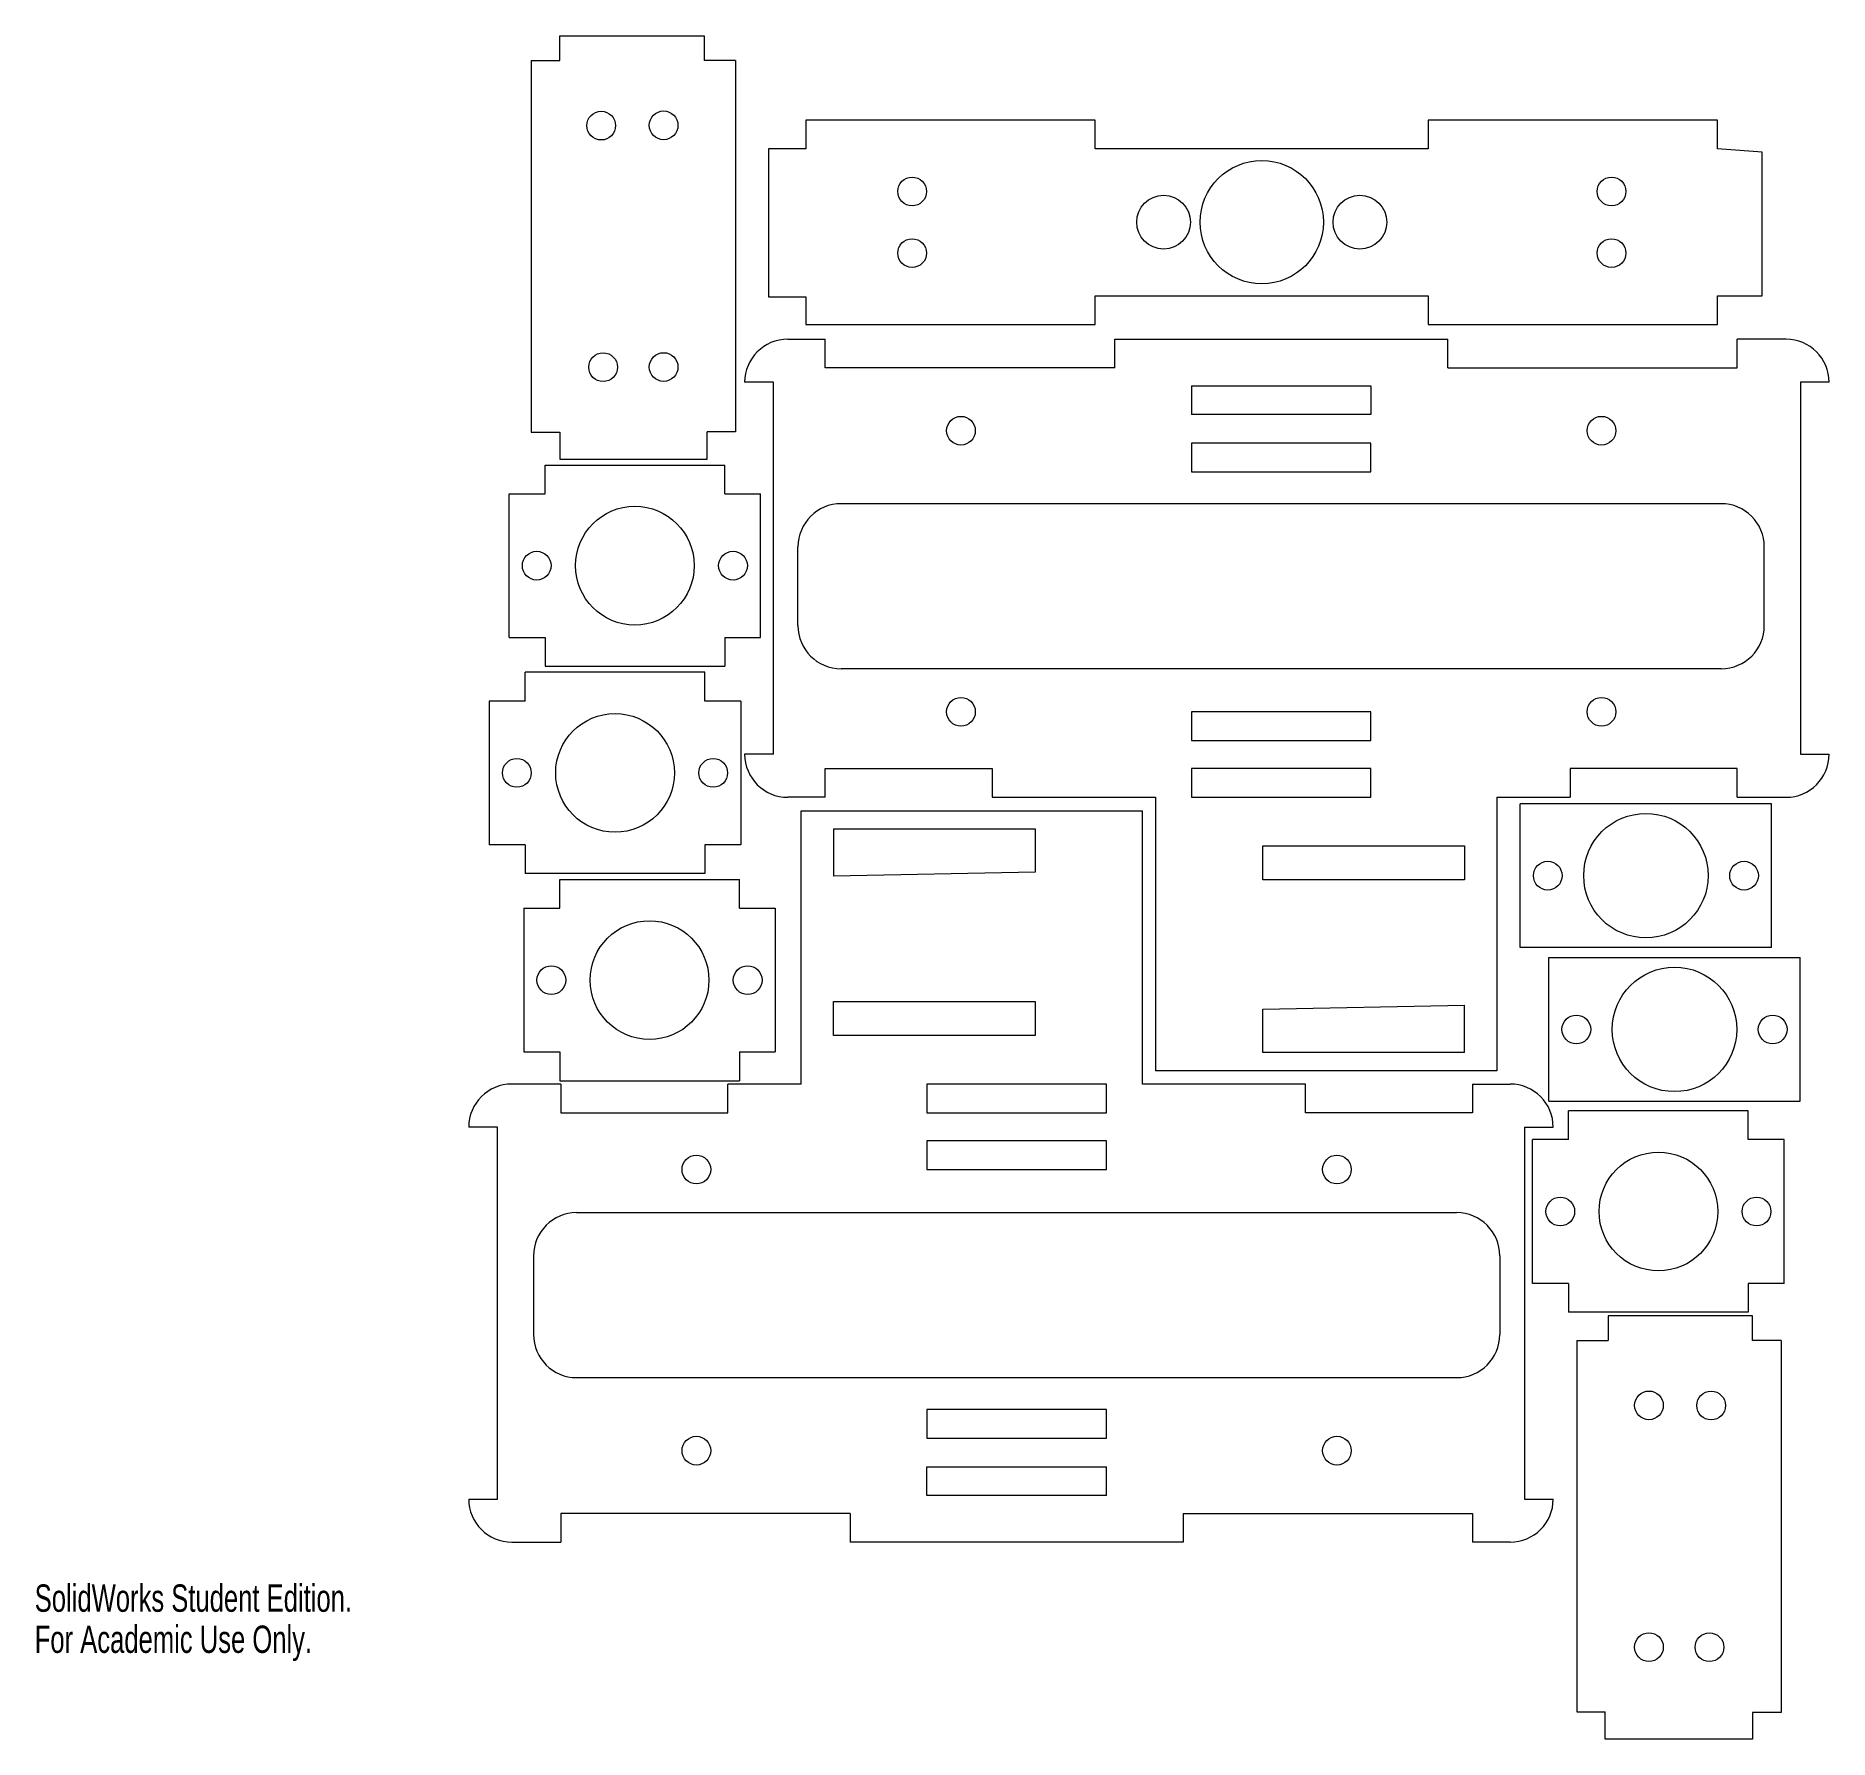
# Model space of a CAD drawing. Header units: inches. Extents: x 0 to 12.5, y -0.5 to 11.3.
import ezdxf

# ---------------------------------------------------------------- set-up
doc = ezdxf.new("R2010")
doc.units = ezdxf.units.IN
doc.header["$MEASUREMENT"] = 0
doc.styles.add('SLDTEXTSTYLE0', font='TXT', dxfattribs={"width": 0.7})

msp = doc.modelspace()

# ---------------------------------------------------------------- linework, layer by layer
at = {"color": 7, "linetype": 'Continuous', "lineweight": 15}
for p, q in [((3.655, 11.306), (4.658, 11.306)), ((3.655, 11.136), (3.655, 11.306)), ((4.658, 11.306), (4.658, 11.136)), ((3.455, 11.136), (3.655, 11.136)), ((3.455, 11.136), (3.455, 8.548)), ((4.877, 11.136), (4.658, 11.136)), ((4.877, 11.136), (4.877, 8.551)), ((5.366, 10.721), (5.366, 10.521)), ((7.38, 10.721), (5.366, 10.721)), ((7.38, 10.521), (7.38, 10.721)), ((9.697, 10.721), (9.697, 10.521)), ((11.71, 10.721), (9.697, 10.721)), ((11.71, 10.521), (11.71, 10.721)), ((5.105, 10.521), (5.105, 9.49)), ((5.366, 10.521), (5.105, 10.521)), ((9.697, 10.521), (7.38, 10.521)), ((12.019, 10.497), (11.71, 10.521)), ((12.019, 9.498), (12.019, 10.497)), ((5.105, 9.49), (5.366, 9.49)), ((5.366, 9.49), (5.366, 9.298)), ((7.38, 9.498), (9.697, 9.498)), ((7.38, 9.298), (7.38, 9.498)), ((9.697, 9.498), (9.697, 9.298)), ((11.71, 9.498), (12.019, 9.498)), ((11.71, 9.298), (11.71, 9.498)), ((5.366, 9.298), (7.38, 9.298)), ((9.697, 9.298), (11.71, 9.298)), ((5.24, 9.196), (5.501, 9.196)), ((5.501, 8.996), (5.501, 9.196)), ((7.515, 9.196), (9.832, 9.196)), ((7.515, 8.996), (7.515, 9.196)), ((9.832, 8.996), (9.832, 9.196)), ((12.186, 9.196), (11.845, 9.196)), ((11.845, 8.996), (11.845, 9.196)), ((7.515, 8.996), (5.501, 8.996)), ((9.832, 8.996), (11.845, 8.996)), ((5.14, 8.896), (4.94, 8.896)), ((5.14, 6.308), (5.14, 8.896)), ((8.048, 8.872), (8.048, 8.672)), ((8.048, 8.872), (9.298, 8.872)), ((9.298, 8.872), (9.298, 8.672)), ((12.286, 8.896), (12.286, 6.308)), ((12.486, 8.896), (12.286, 8.896)), ((9.298, 8.672), (8.048, 8.672)), ((3.455, 8.548), (3.655, 8.548)), ((3.655, 8.548), (3.655, 8.361)), ((4.877, 8.551), (4.68, 8.551)), ((4.68, 8.361), (4.68, 8.551)), ((3.655, 8.361), (4.68, 8.361)), ((8.048, 8.472), (8.048, 8.272)), ((9.298, 8.472), (8.048, 8.472)), ((9.298, 8.272), (9.298, 8.472)), ((3.551, 8.12), (3.551, 8.32)), ((3.551, 8.32), (4.801, 8.32)), ((4.801, 8.12), (4.801, 8.32)), ((8.048, 8.272), (9.298, 8.272)), ((3.301, 7.12), (3.301, 8.12)), ((3.301, 8.12), (3.551, 8.12)), ((4.801, 8.12), (5.051, 8.12)), ((5.051, 7.12), (5.051, 8.12)), ((11.735, 8.051), (5.611, 8.051)), ((5.311, 7.203), (5.311, 7.751)), ((12.035, 7.203), (12.035, 7.751)), ((3.301, 7.12), (3.551, 7.12)), ((3.551, 7.12), (3.551, 6.92)), ((4.801, 7.12), (5.051, 7.12)), ((4.801, 7.12), (4.801, 6.92)), ((4.663, 6.878), (3.413, 6.878)), ((3.413, 6.678), (3.413, 6.878)), ((3.551, 6.92), (4.801, 6.92)), ((4.663, 6.678), (4.663, 6.878)), ((11.735, 6.903), (5.611, 6.903)), ((3.163, 6.678), (3.163, 5.678)), ((3.413, 6.678), (3.163, 6.678)), ((4.913, 6.678), (4.663, 6.678)), ((4.913, 6.678), (4.913, 5.678)), ((8.048, 6.603), (8.048, 6.403)), ((9.298, 6.603), (8.048, 6.603)), ((9.298, 6.403), (9.298, 6.603)), ((8.048, 6.403), (9.298, 6.403)), ((5.14, 6.308), (4.94, 6.308)), ((12.286, 6.308), (12.486, 6.308)), ((5.501, 6.008), (5.501, 6.208)), ((5.501, 6.208), (6.663, 6.208)), ((6.663, 6.208), (6.663, 6.008)), ((8.048, 6.208), (8.048, 6.008)), ((9.298, 6.208), (8.048, 6.208)), ((9.298, 6.008), (9.298, 6.208)), ((10.684, 6.208), (10.684, 6.008)), ((11.845, 6.208), (10.684, 6.208)), ((11.845, 6.008), (11.845, 6.208)), ((5.501, 6.008), (5.24, 6.008)), ((6.663, 6.008), (7.798, 6.008)), ((7.798, 6.008), (7.798, 4.106)), ((8.048, 6.008), (9.298, 6.008)), ((10.173, 6.008), (10.173, 4.106)), ((10.173, 6.008), (10.684, 6.008)), ((11.845, 6.008), (12.186, 6.008)), ((5.333, 5.915), (7.708, 5.915)), ((5.333, 4.013), (5.333, 5.915)), ((7.708, 4.013), (7.708, 5.915)), ((12.086, 5.963), (10.336, 5.963)), ((10.336, 4.963), (10.336, 5.963)), ((12.086, 4.963), (12.086, 5.963)), ((5.558, 5.788), (5.558, 5.459)), ((5.558, 5.788), (6.961, 5.788)), ((6.961, 5.788), (6.961, 5.487)), ((3.413, 5.678), (3.163, 5.678)), ((3.413, 5.678), (3.413, 5.478)), ((4.913, 5.678), (4.663, 5.678)), ((4.663, 5.678), (4.663, 5.478)), ((8.545, 5.434), (8.545, 5.671)), ((8.545, 5.671), (9.948, 5.671)), ((9.948, 5.671), (9.948, 5.434)), ((4.663, 5.478), (3.413, 5.478)), ((3.653, 5.436), (4.903, 5.436)), ((3.653, 5.236), (3.653, 5.436)), ((4.903, 5.236), (4.903, 5.436)), ((6.961, 5.487), (5.558, 5.459)), ((9.948, 5.434), (8.545, 5.434)), ((3.403, 5.236), (3.403, 4.236)), ((3.403, 5.236), (3.653, 5.236)), ((4.903, 5.236), (5.153, 5.236)), ((5.153, 5.236), (5.153, 4.236)), ((12.086, 4.963), (10.336, 4.963)), ((10.535, 3.893), (10.535, 4.893)), ((10.535, 4.893), (12.285, 4.893)), ((12.285, 3.893), (12.285, 4.893)), ((5.558, 4.35), (5.558, 4.587)), ((5.558, 4.587), (6.961, 4.587)), ((6.961, 4.587), (6.961, 4.35)), ((8.545, 4.534), (9.948, 4.562)), ((8.545, 4.233), (8.545, 4.534)), ((9.948, 4.233), (9.948, 4.562)), ((6.961, 4.35), (5.558, 4.35)), ((3.403, 4.236), (3.653, 4.236)), ((3.653, 4.236), (3.653, 4.036)), ((4.903, 4.236), (5.153, 4.236)), ((4.903, 4.236), (4.903, 4.036)), ((9.948, 4.233), (8.545, 4.233)), ((3.661, 4.013), (3.32, 4.013)), ((3.653, 4.036), (4.903, 4.036)), ((3.661, 4.013), (3.661, 3.813)), ((5.333, 4.013), (4.822, 4.013)), ((4.822, 3.813), (4.822, 4.013)), ((7.458, 4.013), (6.208, 4.013)), ((6.208, 4.013), (6.208, 3.813)), ((7.458, 3.813), (7.458, 4.013)), ((8.843, 4.013), (7.708, 4.013)), ((10.173, 4.106), (7.798, 4.106)), ((8.843, 3.813), (8.843, 4.013)), ((10.005, 4.013), (10.266, 4.013)), ((10.005, 4.013), (10.005, 3.813)), ((10.535, 3.893), (12.285, 3.893)), ((3.661, 3.813), (4.822, 3.813)), ((6.208, 3.813), (7.458, 3.813)), ((10.005, 3.813), (8.843, 3.813)), ((11.923, 3.826), (10.673, 3.826)), ((10.673, 3.626), (10.673, 3.826)), ((11.923, 3.626), (11.923, 3.826)), ((3.22, 3.713), (3.02, 3.713)), ((3.22, 1.125), (3.22, 3.713)), ((10.366, 3.713), (10.366, 1.125)), ((10.366, 3.713), (10.566, 3.713)), ((10.673, 3.626), (10.423, 3.626)), ((10.423, 2.626), (10.423, 3.626)), ((12.173, 3.626), (11.923, 3.626)), ((12.173, 2.626), (12.173, 3.626)), ((7.458, 3.618), (6.208, 3.618)), ((6.208, 3.618), (6.208, 3.418)), ((7.458, 3.418), (7.458, 3.618)), ((6.208, 3.418), (7.458, 3.418)), ((3.771, 3.118), (9.894, 3.118)), ((3.471, 2.818), (3.471, 2.27)), ((10.194, 2.818), (10.194, 2.27)), ((10.673, 2.626), (10.423, 2.626)), ((10.673, 2.626), (10.673, 2.426)), ((11.923, 2.626), (11.923, 2.426)), ((12.173, 2.626), (11.923, 2.626)), ((11.923, 2.426), (10.673, 2.426)), ((10.949, 2.4), (10.949, 2.229)), ((11.953, 2.4), (10.949, 2.4)), ((11.953, 2.229), (11.953, 2.4)), ((10.73, 2.229), (10.73, -0.356)), ((10.73, 2.229), (10.949, 2.229)), ((12.153, 2.229), (11.953, 2.229)), ((12.153, 2.229), (12.153, -0.359)), ((3.771, 1.97), (9.894, 1.97)), ((6.208, 1.749), (6.208, 1.549)), ((7.458, 1.749), (6.208, 1.749)), ((7.458, 1.549), (7.458, 1.749)), ((6.208, 1.549), (7.458, 1.549)), ((6.208, 1.149), (6.208, 1.349)), ((6.208, 1.349), (7.458, 1.349)), ((7.458, 1.149), (7.458, 1.349)), ((3.02, 1.125), (3.22, 1.125)), ((7.458, 1.149), (6.208, 1.149)), ((10.366, 1.125), (10.566, 1.125)), ((3.661, 1.025), (3.661, 0.825)), ((5.674, 1.025), (3.661, 1.025)), ((5.674, 1.025), (5.674, 0.825)), ((7.991, 1.025), (7.991, 0.825)), ((7.991, 1.025), (10.005, 1.025)), ((10.005, 1.025), (10.005, 0.825)), ((3.32, 0.825), (3.661, 0.825)), ((7.991, 0.825), (5.674, 0.825)), ((10.266, 0.825), (10.005, 0.825)), ((10.73, -0.356), (10.927, -0.356)), ((10.927, -0.545), (10.927, -0.356)), ((12.153, -0.359), (11.953, -0.359)), ((11.953, -0.359), (11.953, -0.545)), ((11.953, -0.545), (10.927, -0.545))]:
    msp.add_line(p, q, dxfattribs=at)
for centre, radius in [((3.942, 10.682), 0.1), ((4.376, 10.684), 0.1), ((8.538, 10.01), 0.429), ((6.105, 10.224), 0.1), ((10.972, 10.224), 0.1), ((7.855, 10.01), 0.187), ((9.221, 10.01), 0.187), ((6.105, 9.795), 0.1), ((10.972, 9.795), 0.1), ((3.955, 9.001), 0.1), ((4.376, 9.002), 0.1), ((6.445, 8.559), 0.1), ((10.902, 8.559), 0.1), ((4.176, 7.62), 0.413), ((3.493, 7.62), 0.1), ((4.859, 7.62), 0.1), ((6.445, 6.603), 0.1), ((10.902, 6.603), 0.1), ((4.038, 6.178), 0.413), ((3.355, 6.178), 0.1), ((4.721, 6.178), 0.1), ((11.211, 5.463), 0.433), ((10.528, 5.463), 0.1), ((11.894, 5.463), 0.1), ((4.278, 4.736), 0.413), ((3.595, 4.736), 0.1), ((4.961, 4.736), 0.1), ((11.41, 4.393), 0.433), ((10.727, 4.393), 0.1), ((12.093, 4.393), 0.1), ((4.604, 3.418), 0.1), ((9.061, 3.418), 0.1), ((11.298, 3.126), 0.413), ((10.615, 3.126), 0.1), ((11.981, 3.126), 0.1), ((11.232, 1.777), 0.1), ((11.665, 1.776), 0.1), ((4.604, 1.462), 0.1), ((9.061, 1.462), 0.1), ((11.232, 0.095), 0.1), ((11.653, 0.094), 0.1)]:
    msp.add_circle(centre, radius, dxfattribs=at)
for centre, start, end in [((5.24, 8.896), 90, 180), ((12.186, 8.896), 0, 90), ((5.611, 7.751), 90, 180), ((11.735, 7.751), 0, 90), ((5.611, 7.203), 180, 270), ((11.735, 7.203), 270, 0), ((5.24, 6.308), 180, 270), ((12.186, 6.308), 270, 0), ((3.32, 3.713), 90, 180), ((10.266, 3.713), 0, 90), ((3.771, 2.818), 90, 180), ((9.894, 2.818), 0, 90), ((3.771, 2.27), 180, 270), ((9.894, 2.27), 270, 0), ((3.32, 1.125), 180, 270), ((10.266, 1.125), 270, 0)]:
    msp.add_arc(centre, 0.3, start, end, dxfattribs=at)

# ---------------------------------------------------------------- texts
at = {"color": 7, "linetype": 'Continuous', "char_height": 0.1903, "attachment_point": 1, "style": 'SLDTEXTSTYLE0'}
for s, insert in [('SolidWorks Student Edition.', (0, 0.531)), ('For Academic Use Only.', (0, 0.245))]:
    msp.add_mtext(s, dxfattribs=dict(at, insert=insert))

doc.saveas('drawing.dxf')
